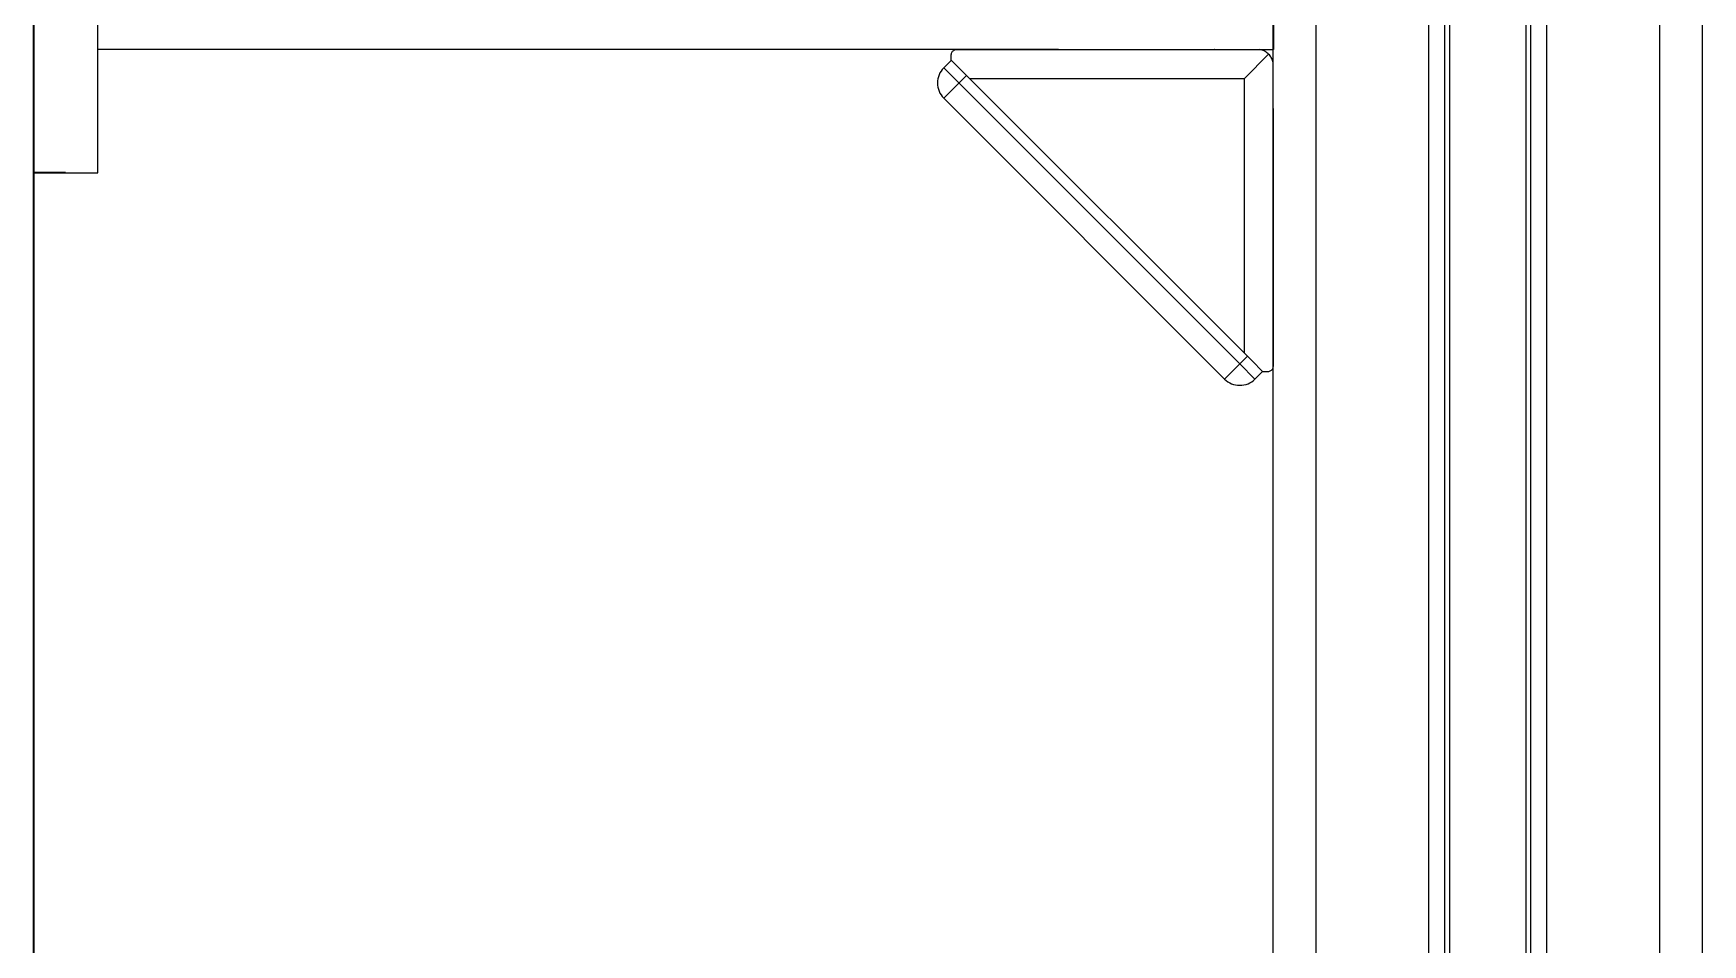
# Model space of a CAD drawing. Header units: millimetres. Extents: x -3183 to 3067, y 1033 to 2218.
# Drawn here: x 2222.6 to 2378.1, y 1684.9 to 1769.8 of the extents above; entities that cross this region are included whole.
import ezdxf

# ---------------------------------------------------------------- set-up
doc = ezdxf.new("R2010")
doc.units = ezdxf.units.MM
doc.linetypes.add('phl_thick', pattern=[0])
doc.layers.add('Kontury', color=7, linetype='Continuous', lineweight=35)
doc.layers.add('projection', color=7, linetype='Continuous')

msp = doc.modelspace()

# ---------------------------------------------------------------- linework, layer by layer
for p, q in [((2228.6088, 1756.79216), (2228.6088, 1905.27977)), ((2318.1088, 1768.27977), (2228.6088, 1768.27977)), ((2225.6088, 1756.79216), (2228.6088, 1756.79216))]:
    msp.add_line(p, q)
at = {"layer": 'Kontury'}
for p, q in [((2222.6088, 1916.79216), (2222.6088, 1539.51544)), ((2338.1088, 1808.27977), (2338.1088, 1768.27977)), ((2225.6088, 1756.79216), (2222.6088, 1756.79216))]:
    msp.add_line(p, q, dxfattribs=at)
at = {"layer": 'projection', "color": 7, "linetype": 'phl_thick'}
for p, q in [((2374.1088, 1506.01544), (2374.1088, 1905.27977)), ((2378.1088, 1506.01544), (2378.1088, 1905.27977)), ((2338.1088, 1506.01544), (2338.1088, 1829.29216)), ((2342.1088, 1506.01544), (2342.1088, 1829.29216)), ((2352.6088, 1506.01544), (2352.6088, 1829.29216)), ((2354.1088, 1506.01544), (2354.1088, 1829.29216)), ((2354.55119, 1506.01544), (2354.55119, 1829.29216)), ((2361.66641, 1506.01544), (2361.66641, 1829.29216)), ((2362.1088, 1506.01544), (2362.1088, 1829.29216)), ((2363.6088, 1506.01544), (2363.6088, 1829.29216)), ((2308.16865, 1768.00752), (2308.2029, 1768.06736)), ((2308.2029, 1768.06736), (2308.24363, 1768.12031)), ((2308.24363, 1768.12031), (2308.28967, 1768.16615)), ((2308.28967, 1768.16615), (2308.33991, 1768.20474)), ((2308.33991, 1768.20474), (2308.39331, 1768.23599)), ((2308.39331, 1768.23599), (2308.44885, 1768.25994)), ((2308.44885, 1768.25994), (2308.50555, 1768.2767)), ((2308.50555, 1768.2767), (2308.56244, 1768.2865)), ((2308.56244, 1768.2865), (2308.6187, 1768.28967)), ((2308.6187, 1768.28967), (2332.6187, 1768.28967)), ((2318.1088, 1768.27977), (2338.1088, 1768.27977)), ((2332.6286, 1768.27977), (2332.6187, 1768.28967)), ((2332.6286, 1768.27977), (2336.79075, 1768.27977)), ((2336.88526, 1768.26549), (2336.79075, 1768.27977)), ((2336.98042, 1768.24515), (2336.88526, 1768.26549)), ((2337.07551, 1768.21831), (2336.98042, 1768.24515)), ((2337.16979, 1768.18477), (2337.07551, 1768.21831)), ((2337.26253, 1768.14447), (2337.16979, 1768.18477)), ((2337.35298, 1768.09736), (2337.26253, 1768.14447)), ((2337.44055, 1768.04408), (2337.35298, 1768.09736)), ((2337.52457, 1767.98491), (2337.44055, 1768.04408)), ((2307.41591, 1766.57825), (2308.12301, 1767.28536)), ((2308.83012, 1765.16404), (2307.41591, 1766.57825)), ((2308.1187, 1767.78967), (2308.12485, 1767.86834)), ((2308.1187, 1767.28967), (2308.1187, 1767.78967)), ((2309.09768, 1766.31069), (2308.1187, 1767.28967)), ((2308.12485, 1767.86834), (2308.14217, 1767.94107)), ((2308.14217, 1767.94107), (2308.16865, 1768.00752)), ((2335.4187, 1765.58967), (2337.67936, 1767.85033)), ((2337.60439, 1767.9202), (2337.52457, 1767.98491)), ((2337.67936, 1767.85033), (2337.60439, 1767.9202)), ((2337.74923, 1767.77536), (2337.67936, 1767.85033)), ((2337.81394, 1767.69554), (2337.74923, 1767.77536)), ((2337.87311, 1767.61152), (2337.81394, 1767.69554)), ((2337.92639, 1767.52395), (2337.87311, 1767.61152)), ((2337.9735, 1767.4335), (2337.92639, 1767.52395)), ((2338.0138, 1767.34076), (2337.9735, 1767.4335)), ((2338.04734, 1767.24649), (2338.0138, 1767.34076)), ((2338.07418, 1767.1514), (2338.04734, 1767.24649)), ((2338.09452, 1767.05623), (2338.07418, 1767.1514)), ((2338.1088, 1766.96172), (2338.09452, 1767.05623)), ((2338.1088, 1762.79957), (2338.1088, 1766.96172)), ((2307.41591, 1763.74983), (2309.53722, 1765.87115)), ((2334.99307, 1739.00109), (2308.83012, 1765.16404)), ((2309.53722, 1765.87115), (2309.09768, 1766.31069)), ((2336.13972, 1739.26865), (2309.53722, 1765.87115)), ((2309.8187, 1765.58967), (2335.4187, 1765.58967)), ((2335.4187, 1739.98967), (2335.4187, 1765.58967)), ((2333.57886, 1737.58688), (2307.41591, 1763.74983)), ((2338.11858, 1762.7898), (2338.1088, 1762.79957)), ((2338.11858, 1762.7898), (2338.1187, 1762.78992)), ((2338.1187, 1738.78967), (2338.1187, 1762.78992)), ((2333.57886, 1737.58688), (2334.99307, 1739.00109)), ((2334.99307, 1739.00109), (2335.70018, 1739.7082)), ((2336.40728, 1737.58688), (2334.99307, 1739.00109)), ((2337.1187, 1738.28967), (2336.13972, 1739.26865)), ((2337.99518, 1738.46064), (2338.03376, 1738.51088)), ((2338.03376, 1738.51088), (2338.06502, 1738.56429)), ((2338.06502, 1738.56429), (2338.08897, 1738.61983)), ((2338.08897, 1738.61983), (2338.10573, 1738.67652)), ((2338.10573, 1738.67652), (2338.11553, 1738.73341)), ((2338.11553, 1738.73341), (2338.1187, 1738.78967)), ((2336.40728, 1737.58688), (2337.11439, 1738.29398)), ((2337.1187, 1738.28967), (2337.6187, 1738.28967)), ((2337.6187, 1738.28967), (2337.69737, 1738.2959)), ((2337.69737, 1738.2959), (2337.77009, 1738.31308)), ((2337.77009, 1738.31308), (2337.83654, 1738.33962)), ((2337.83654, 1738.33962), (2337.89638, 1738.37387)), ((2337.89638, 1738.37387), (2337.94934, 1738.4146)), ((2337.94934, 1738.4146), (2337.99518, 1738.46064))]:
    msp.add_line(p, q, dxfattribs=at)
for centre, start, end in [((2308.83012, 1765.16404), 134.999985, 225.0000175), ((2334.99307, 1739.00109), 224.9999825, 315.000015)]:
    msp.add_arc(centre, 2, start, end, dxfattribs=at)

doc.saveas('drawing.dxf')
